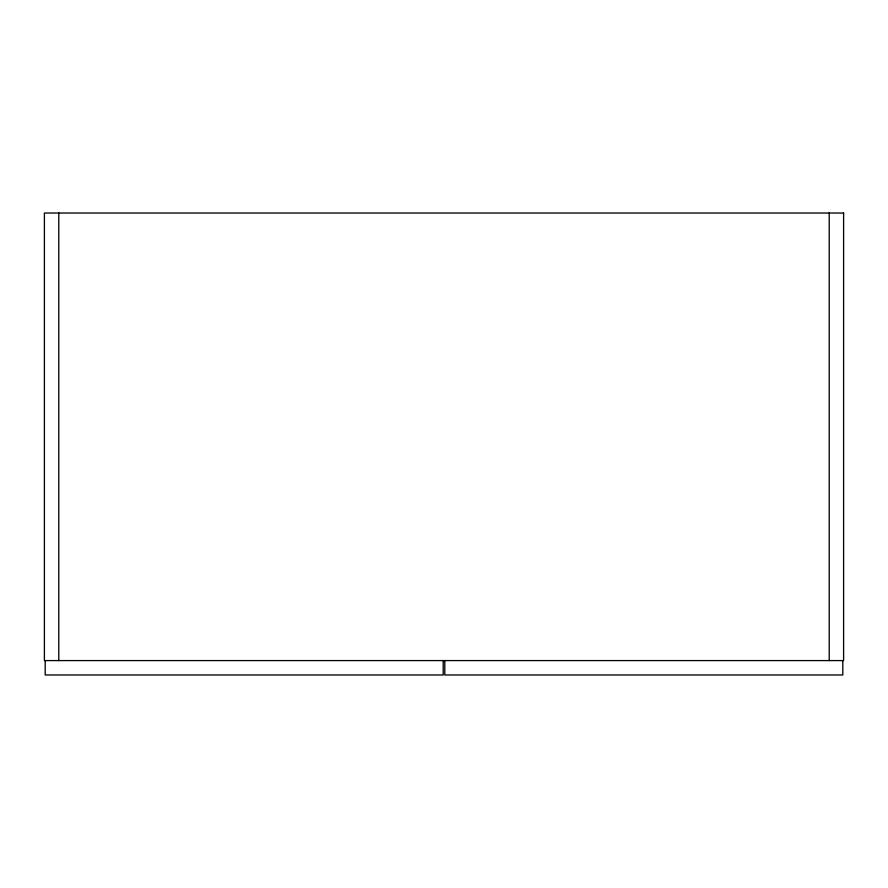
<?xml version="1.0" encoding="UTF-8"?>
<svg xmlns="http://www.w3.org/2000/svg" width="888" height="888" viewBox="0 0 888 888"><rect width="100%" height="100%" fill="white"/><g stroke="black" fill="none" stroke-linecap="round" stroke-linejoin="round"><path stroke-width="1.33" d="M842.801 660.583L842.801 674.969L444.799 674.969L444.799 660.583M829.214 213.031L829.214 660.583M443.201 660.583L443.201 674.969L45.199 674.969L45.199 660.583M58.786 213.031L58.786 660.583M843.6 213.031L44.4 213.031L44.4 660.583L843.6 660.583L843.6 213.031"/></g></svg>
